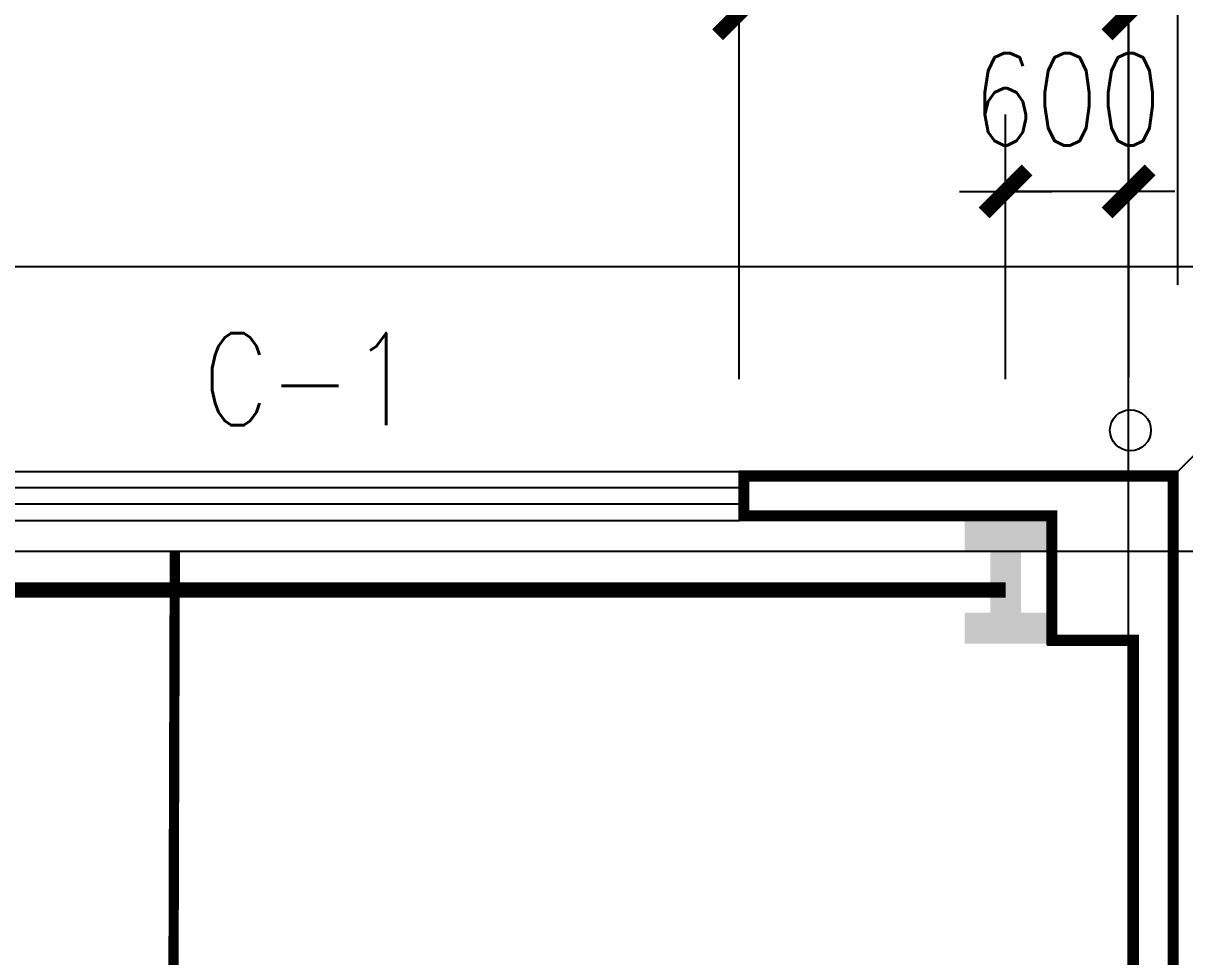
# Model space of a CAD drawing. Header units: millimetres. Extents: x 2509 to 128734, y 2492 to 91667.
# Drawn here: x 94828 to 100493, y 73762 to 78317 of the extents above; entities that cross this region are included whole.
import ezdxf
from ezdxf.enums import TextEntityAlignment as Align

# ---------------------------------------------------------------- set-up
doc = ezdxf.new("R2010")
doc.units = ezdxf.units.MM
doc.linetypes.add('CENTER', pattern=[50.8, 31.75, -6.35, 6.35, -6.35])
doc.linetypes.add('DOTE', pattern=[2.42, 2, -0.2, 0.02, -0.2])
for name, color, linetype in [('7标注层', 4, 'Continuous'), ('AXIS', 3, 'Continuous'), ('AXIS_TEXT', 7, 'Continuous'), ('COLUMN', 7, 'Continuous'), ('DOTE', 1, 'DOTE'), ('GROUND', 2, 'Continuous'), ('PUB_DIM', 3, 'Continuous'), ('PUB_TEXT', 7, 'Continuous'), ('PUB_WALL', 255, 'Continuous'), ('WALL', 4, 'Continuous'), ('WINDOW', 41, 'Continuous'), ('WINDOW_TEXT', 7, 'Continuous')]:
    doc.layers.add(name, color=color, linetype=linetype)
doc.styles.add('_SIMPLEX', font='SIMPLEX.shx', dxfattribs={"width": 0.8})
doc.styles.add('COMPLEX', font='COMPLEX')
doc.styles.add('DIM_FONT', font='SIMPLEX.shx', dxfattribs={"width": 0.8})
doc.styles.add('SIMPLEX', font='SIMPLEX.SHX')
doc.dimstyles.new('AXIS150', dxfattribs={"dimscale": 1.5, "dimtxt": 300, "dimasz": 1, "dimexe": 250, "dimexo": 300, "dimgap": 150, "dimtad": 1, "dimdec": 0, "dimzin": 0, "dimdsep": 46, "dimtxsty": 'DIM_FONT', "dimblk": '_DIMX', "dimcen": 2.5, "dimse1": 1, "dimse2": 1, "dimclrt": 7, "dimadec": 0, "dimazin": 0, "dimtfac": 1, "dimtdec": 0, "dimtix": 1, "dimtmove": 2, "dimatfit": 3, "dimldrblk": '_DIMX', "dimfxl": 1, "dimtolj": 1, "dimtzin": 0, "dimarcsym": 0})
doc.dimstyles.new('DIMN150', dxfattribs={"dimscale": 1.5, "dimtxt": 300, "dimasz": 1, "dimexe": 250, "dimexo": 300, "dimgap": 150, "dimtad": 1, "dimdec": 0, "dimzin": 0, "dimdsep": 46, "dimtxsty": 'DIM_FONT', "dimblk": '_DIMX', "dimcen": 2.5, "dimclrt": 7, "dimadec": 0, "dimazin": 0, "dimtfac": 1, "dimtdec": 0, "dimtix": 1, "dimtmove": 2, "dimatfit": 3, "dimldrblk": '_DIMX', "dimfxl": 1, "dimtolj": 1, "dimtzin": 0, "dimarcsym": 0})

# ---------------------------------------------------------------- blocks, each defined once
blk = doc.blocks.new('_DIMX')
blk.add_line((-150, 0), (150, 0))
at = {"const_width": 50}
blk.add_lwpolyline([(-70, -70), (70, 70)], dxfattribs=at)
blk = doc.blocks.new('*D123')
at = {"layer": 'AXIS', "color": 0, "lineweight": -2, "transparency": 16777216}
for p, q in [((37208.7, -255422.4), (37208.7, -250997.4)), ((109688.7, -255422.4), (109688.7, -250997.4)), ((109687.2, -251372.4), (37210.2, -251372.4))]:
    blk.add_line(p, q, dxfattribs=at)
at = {"layer": 'DEFPOINTS', "color": 0, "transparency": 16777216}
for p in [(37208.7, -251372.4), (37208.7, -255872.4), (109688.7, -255872.4)]:
    blk.add_point(p, dxfattribs=at)
at = {"layer": 'AXIS', "color": 0, "lineweight": -2, "transparency": 16777216, "xscale": 1.5, "yscale": 1.5, "zscale": 1.5, "rotation": 180}
blk.add_blockref('_DIMX', (37208.7, -251372.4), dxfattribs=at)
at = {"layer": 'AXIS', "color": 0, "lineweight": -2, "transparency": 16777216, "xscale": 1.5, "yscale": 1.5, "zscale": 1.5}
blk.add_blockref('_DIMX', (109688.7, -251372.4), dxfattribs=at)
at = {"layer": 'AXIS', "color": 7, "transparency": 16777216, "insert": (73448.7, -250922.4), "char_height": 450, "attachment_point": 5, "style": 'DIM_FONT'}
blk.add_mtext('\\A1;72480', dxfattribs=at)
blk = doc.blocks.new('_WBLK')
for p, q in [((-0.5, 0.5), (0.5, 0.5)), ((0.5, 0.1667), (-0.5, 0.1667)), ((0.5, -0.1667), (-0.5, -0.1667)), ((-0.5, -0.5), (0.5, -0.5))]:
    blk.add_line(p, q)
at = {"layer": 'WINDOW_TEXT', "style": 'SIMPLEX', "flags": 9}
blk.add_attdef('A', text='', height=1, dxfattribs=at).set_placement((0, 1.5), align=Align.MIDDLE)
blk = doc.blocks.new('*D84')
at = {"layer": 'AXIS', "color": 0, "lineweight": -2, "transparency": 16777216}
blk.add_line((109447.2, -252572.4), (101450.2, -252572.4), dxfattribs=at)
at = {"layer": 'DEFPOINTS', "color": 0, "transparency": 16777216}
for p in [(101448.7, -252572.4), (101448.7, -255872.4), (109448.7, -255872.4)]:
    blk.add_point(p, dxfattribs=at)
at = {"layer": 'AXIS', "color": 0, "lineweight": -2, "transparency": 16777216, "xscale": 1.5, "yscale": 1.5, "zscale": 1.5, "rotation": 180}
blk.add_blockref('_DIMX', (101448.7, -252572.4), dxfattribs=at)
at = {"layer": 'AXIS', "color": 0, "lineweight": -2, "transparency": 16777216, "xscale": 1.5, "yscale": 1.5, "zscale": 1.5}
blk.add_blockref('_DIMX', (109448.7, -252572.4), dxfattribs=at)
at = {"layer": 'AXIS', "color": 7, "transparency": 16777216, "insert": (105448.7, -252122.4), "char_height": 450, "attachment_point": 5, "style": 'DIM_FONT'}
blk.add_mtext('\\A1;8000', dxfattribs=at)
blk = doc.blocks.new('*D83')
at = {"layer": 'DEFPOINTS', "color": 0, "transparency": 16777216}
for p in [(107548.6, -254097.3), (103348.6, -256332.4), (107548.6, -256332.4)]:
    blk.add_point(p, dxfattribs=at)
at = {"layer": 'PUB_DIM', "color": 0, "lineweight": -2, "transparency": 16777216}
for p, q in [((103348.6, -255882.4), (103348.6, -253722.3)), ((107548.6, -255882.4), (107548.6, -253722.3)), ((103350.1, -254097.3), (107547.1, -254097.3))]:
    blk.add_line(p, q, dxfattribs=at)
at = {"layer": 'PUB_DIM', "color": 0, "lineweight": -2, "transparency": 16777216, "xscale": 1.5, "yscale": 1.5, "zscale": 1.5, "rotation": 180}
blk.add_blockref('_DIMX', (103348.6, -254097.3), dxfattribs=at)
at = {"layer": 'PUB_DIM', "color": 0, "lineweight": -2, "transparency": 16777216, "xscale": 1.5, "yscale": 1.5, "zscale": 1.5}
blk.add_blockref('_DIMX', (107548.6, -254097.3), dxfattribs=at)
at = {"layer": 'PUB_DIM', "color": 7, "transparency": 16777216, "insert": (105448.6, -253647.3), "char_height": 450, "attachment_point": 5, "style": 'DIM_FONT'}
blk.add_mtext('\\A1;4200', dxfattribs=at)
blk = doc.blocks.new('*D82')
at = {"layer": 'DEFPOINTS', "color": 0, "transparency": 16777216}
for p in [(109448.6, -254097.3), (107548.6, -256332.4), (109448.6, -256332.4)]:
    blk.add_point(p, dxfattribs=at)
at = {"layer": 'PUB_DIM', "color": 0, "lineweight": -2, "transparency": 16777216}
for p, q in [((107548.6, -255882.4), (107548.6, -253722.3)), ((109448.6, -255882.4), (109448.6, -253722.3)), ((107550.1, -254097.3), (109447.1, -254097.3))]:
    blk.add_line(p, q, dxfattribs=at)
at = {"layer": 'PUB_DIM', "color": 0, "lineweight": -2, "transparency": 16777216, "xscale": 1.5, "yscale": 1.5, "zscale": 1.5, "rotation": 180}
blk.add_blockref('_DIMX', (107548.6, -254097.3), dxfattribs=at)
at = {"layer": 'PUB_DIM', "color": 0, "lineweight": -2, "transparency": 16777216, "xscale": 1.5, "yscale": 1.5, "zscale": 1.5}
blk.add_blockref('_DIMX', (109448.6, -254097.3), dxfattribs=at)
at = {"layer": 'PUB_DIM', "color": 7, "transparency": 16777216, "insert": (108498.6, -253647.3), "char_height": 450, "attachment_point": 5, "style": 'DIM_FONT'}
blk.add_mtext('\\A1;1900', dxfattribs=at)
blk = doc.blocks.new('*D137')
at = {"layer": 'DEFPOINTS', "color": 0, "transparency": 16777216}
for p in [(108848.7, -254966.7), (108848.7, -256332.4), (109448.7, -256332.4)]:
    blk.add_point(p, dxfattribs=at)
at = {"layer": 'PUB_DIM', "color": 0, "lineweight": -2, "transparency": 16777216}
for p, q in [((108848.7, -255882.4), (108848.7, -254591.7)), ((109448.7, -255882.4), (109448.7, -254591.7)), ((108847.2, -254966.7), (108845.7, -254966.7)), ((109448.7, -254966.7), (108848.7, -254966.7)), ((109450.2, -254966.7), (109451.7, -254966.7))]:
    blk.add_line(p, q, dxfattribs=at)
at = {"layer": 'PUB_DIM', "color": 0, "lineweight": -2, "transparency": 16777216, "xscale": 1.5, "yscale": 1.5, "zscale": 1.5}
blk.add_blockref('_DIMX', (108848.7, -254966.7), dxfattribs=at)
at = {"layer": 'PUB_DIM', "color": 0, "lineweight": -2, "transparency": 16777216, "xscale": 1.5, "yscale": 1.5, "zscale": 1.5, "rotation": 180}
blk.add_blockref('_DIMX', (109448.7, -254966.7), dxfattribs=at)
at = {"layer": 'PUB_DIM', "color": 7, "transparency": 16777216, "insert": (109148.7, -254516.7), "char_height": 450, "attachment_point": 5, "style": 'DIM_FONT'}
blk.add_mtext('\\A1;600', dxfattribs=at)
blk = doc.blocks.new('*D131')
at = {"layer": 'AXIS', "color": 0, "lineweight": -2, "transparency": 16777216}
for p, q in [((109447.2, -252572.4), (109445.7, -252572.4)), ((109688.7, -252572.4), (109448.7, -252572.4)), ((109690.2, -252572.4), (109691.7, -252572.4))]:
    blk.add_line(p, q, dxfattribs=at)
at = {"layer": 'DEFPOINTS', "color": 0, "transparency": 16777216}
for p in [(109448.7, -252572.4), (109448.7, -255872.4), (109688.7, -255872.4)]:
    blk.add_point(p, dxfattribs=at)
at = {"layer": 'AXIS', "color": 0, "lineweight": -2, "transparency": 16777216, "xscale": 1.5, "yscale": 1.5, "zscale": 1.5}
blk.add_blockref('_DIMX', (109448.7, -252572.4), dxfattribs=at)
at = {"layer": 'AXIS', "color": 0, "lineweight": -2, "transparency": 16777216, "xscale": 1.5, "yscale": 1.5, "zscale": 1.5, "rotation": 180}
blk.add_blockref('_DIMX', (109688.7, -252572.4), dxfattribs=at)
at = {"layer": 'AXIS', "color": 7, "transparency": 16777216, "insert": (109568.7, -252122.4), "char_height": 450, "attachment_point": 5, "style": 'DIM_FONT'}
blk.add_mtext('\\A1;240', dxfattribs=at)
blk = doc.blocks.new('12号建筑底图')
at = {"layer": 'COLUMN'}
h = blk.add_hatch(color=256, dxfattribs=at)
h.paths.add_polyline_path([(108848.7, -256572.4), (108648.7, -256572.4), (108648.7, -256720.8), (108773.7, -256720.8), (108773.7, -256872.4), (108848.7, -256872.4)])
h.paths.add_polyline_path([(109048.7, -256572.4), (108848.7, -256572.4), (108848.7, -256872.4), (108923.7, -256872.4), (108923.7, -256722.4), (109048.7, -256722.4)])
h.paths.add_polyline_path([(108923.7, -256872.4), (108848.7, -256872.4), (108848.7, -257172.4), (109048.7, -257172.4), (109048.7, -257022.4), (108923.7, -257022.4)])
h.paths.add_polyline_path([(108848.7, -256872.4), (108773.7, -256872.4), (108773.7, -257022.4), (108648.7, -257022.4), (108648.7, -257172.4), (108848.7, -257172.4)])
at = {"layer": 'COLUMN', "linetype": 'DOTE', "const_width": 75}
blk.add_lwpolyline([(101448.6, -256910.8), (108848.6, -256910.8)], dxfattribs=at)
at = {"layer": 'DOTE'}
for p, q in [((109448.7, -305572.4), (109448.7, -255872.4)), ((109448.7, -305572.4), (109448.7, -255872.4)), ((36448.7, -256722.4), (110448.7, -256722.4))]:
    blk.add_line(p, q, dxfattribs=at)
at = {"layer": 'GROUND'}
for p, q in [((92048.7, -255332.4), (110688.7, -255332.4)), ((110688.7, -255332.4), (109688.7, -256332.4))]:
    blk.add_line(p, q, dxfattribs=at)
at = {"layer": 'PUB_DIM'}
blk.add_line((109448.7, -249872.4), (109448.7, -255872.4), dxfattribs=at)
at = {"layer": 'PUB_TEXT'}
blk.add_circle((109457.6, -256131.9), 100, dxfattribs=at)
at = {"layer": 'PUB_WALL', "const_width": 50}
blk.add_lwpolyline([(109075.9, -257154.4), (109473.7, -257154.4), (109473.7, -266597.4), (109663.7, -266597.4), (109663.7, -256357.4), (107573.7, -256357.4), (107573.7, -256547.4), (109075.9, -256547.4)], close=True, dxfattribs=at)
at = {"layer": 'WALL'}
for p, q in [((107548.7, -256332.4), (107548.7, -256572.4)), ((109688.7, -256332.4), (107548.7, -256332.4)), ((109688.7, -266622.4), (109688.7, -256332.4)), ((109050.9, -256572.4), (107548.7, -256572.4)), ((109050.9, -256572.4), (109050.9, -257179.4)), ((109050.9, -257179.4), (109448.7, -257179.4)), ((109448.7, -266622.4), (109448.7, -257179.4))]:
    blk.add_line(p, q, dxfattribs=at)
at = {"layer": 'WINDOW'}
ref = blk.add_blockref('_WBLK', (105448.7, -256452.4), dxfattribs=dict(at, xscale=4200, yscale=239.9999999999709, zscale=4200))
ref.add_attrib('A', 'C-1', dxfattribs={"layer": 'WINDOW_TEXT', "height": 450, "style": '_SIMPLEX', "width": 0.8, "flags": 8}).set_placement((105448.7, -255882.4), align=Align.MIDDLE)
at = {"layer": 'AXIS_TEXT', "style": 'COMPLEX', "width": 0.736842}
blk.add_attdef('N', text='', height=900, dxfattribs=at).set_placement((122812.3, -249273.3), (123412.3, -249273.3), align=Align.FIT)
at = {"layer": 'AXIS'}
for p1, p2, distance, dimstyle, picture, middle in [((109688.7, -255872.4), (37208.7, -255872.4), -4500, 'DIMN150', '*D123', (73448.7, -250922.4)), ((109448.7, -255872.4), (101448.7, -255872.4), -3300, 'AXIS150', '*D84', (105448.7, -252122.4)), ((109688.7, -255872.4), (109448.7, -255872.4), -3300, 'AXIS150', '*D131', (109568.7, -252122.4))]:
    dim = blk.add_aligned_dim(p1=p1, p2=p2, distance=distance, dimstyle=dimstyle, dxfattribs=at)
    dim.commit()
    dim.dimension.update_dxf_attribs({"geometry": picture, "text_midpoint": middle})
at = {"layer": 'PUB_DIM'}
for p1, p2, distance, picture, middle in [((103348.6, -256332.4), (107548.6, -256332.4), 2235.1, '*D83', (105448.6, -253647.3)), ((107548.6, -256332.4), (109448.6, -256332.4), 2235.1, '*D82', (108498.6, -253647.3)), ((109448.7, -256332.4), (108848.7, -256332.4), -1365.7, '*D137', (109148.7, -254516.7))]:
    dim = blk.add_aligned_dim(p1=p1, p2=p2, distance=distance, dimstyle='DIMN150', dxfattribs=at)
    dim.commit()
    dim.dimension.update_dxf_attribs({"geometry": picture, "text_midpoint": middle})

msp = doc.modelspace()

# ---------------------------------------------------------------- linework, layer by layer
at = {"layer": '7标注层', "linetype": 'CENTER', "const_width": 50}
msp.add_lwpolyline([(95567.481, 75740.213), (95558.285, 72790.219)], dxfattribs=at)

# ---------------------------------------------------------------- block references
at = {"linetype": 'CENTER'}
msp.add_blockref('12号建筑底图', (-9229.066, 332462.656), dxfattribs=at)

doc.saveas('drawing.dxf')
